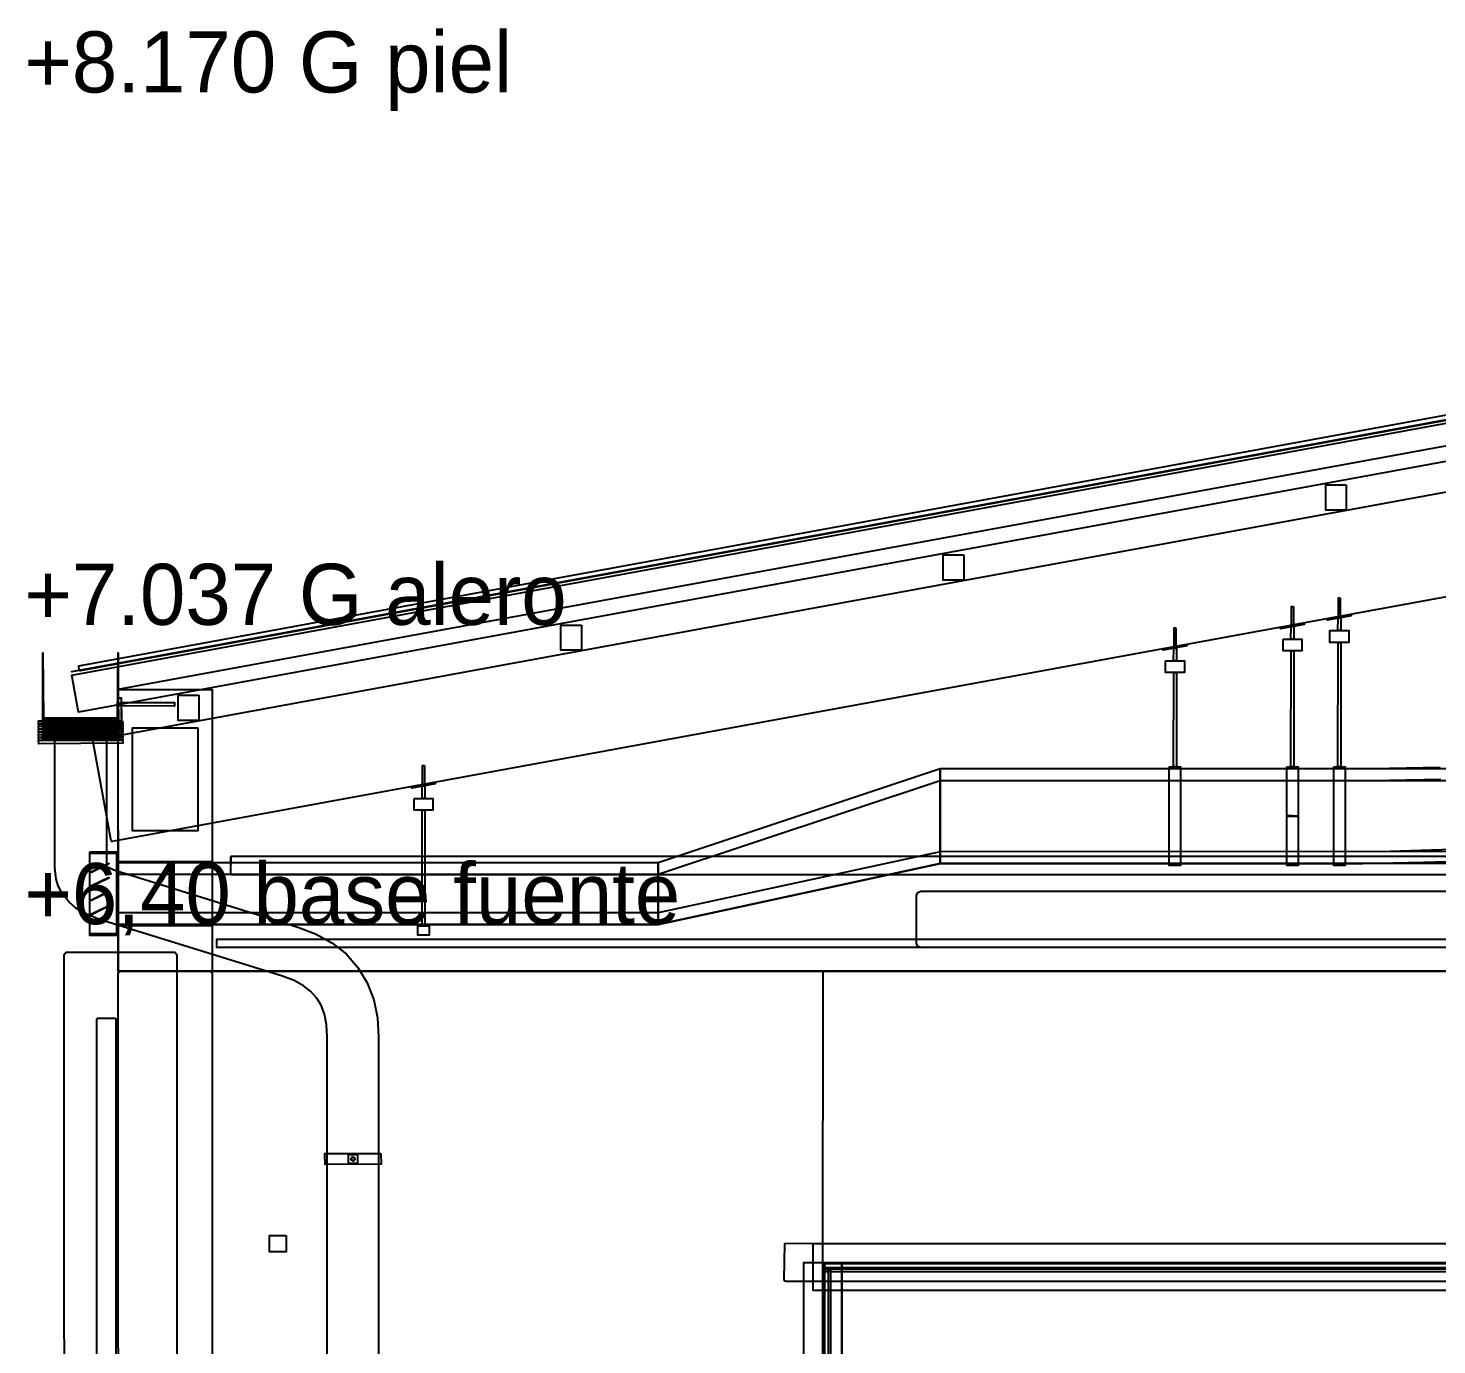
# Model space of a CAD drawing. Header units: metres. Extents: x 359.6 to 413.1, y -1 to 8.9.
# Drawn here: x 399.808 to 402.807, y 5.604 to 8.407 of the extents above; entities that cross this region are included whole.
import ezdxf

# ---------------------------------------------------------------- set-up
doc = ezdxf.new("R2010")
doc.units = ezdxf.units.M
doc.layers.add('TEXTOS', color=7, linetype='Continuous')
doc.layers.add('VISTA', color=8, linetype='Continuous')

msp = doc.modelspace()

# ---------------------------------------------------------------- linework, layer by layer
at = {"layer": 'VISTA'}
for points in [[(406.078751, 8.16954), (399.901701, 7.037082), (399.901557, 7.037868), (406.078751, 8.16954)], [(399.901557, 7.029869), (406.078607, 8.162328), (406.093033, 8.083639), (399.915983, 6.95118), (399.901557, 7.029869)], [(406.080557, 8.180869), (406.082885, 8.179262), (406.084328, 8.171393), (406.082721, 8.169065), (399.919443, 7.039131), (399.917115, 7.040738), (399.915993, 7.050103), (406.080557, 8.180869)], [(406.080557, 8.180869), (406.082885, 8.179262), (406.084328, 8.171393), (406.082721, 8.169065), (399.919443, 7.039131), (399.917115, 7.040738), (399.915993, 7.050103), (406.080557, 8.180869)], [(406.080557, 8.180869), (406.082885, 8.179262), (406.084328, 8.171393), (406.082721, 8.169065), (399.919443, 7.039131), (399.917115, 7.040738), (399.915993, 7.050103), (406.080557, 8.180869)], [(406.080557, 8.180869), (406.082885, 8.179262), (406.084328, 8.171393), (406.082721, 8.169065), (399.919443, 7.039131), (399.917115, 7.040738), (399.915993, 7.050103), (406.080557, 8.180869)], [(406.080557, 8.180869), (406.082885, 8.179262), (406.084328, 8.171393), (406.082721, 8.169065), (399.919443, 7.039131), (399.917115, 7.040738), (399.915993, 7.050103), (406.080557, 8.180869)], [(406.080557, 8.180869), (406.082885, 8.179262), (406.084328, 8.171393), (406.082721, 8.169065), (399.919443, 7.039131), (399.917115, 7.040738), (399.915993, 7.050103), (406.080557, 8.180869)], [(406.080557, 8.180869), (406.082885, 8.179262), (406.084328, 8.171393), (406.082721, 8.169065), (399.919443, 7.039131), (399.917115, 7.040738), (399.915993, 7.050103), (406.080557, 8.180869)], [(406.080557, 8.180869), (406.082885, 8.179262), (406.084328, 8.171393), (406.082721, 8.169065), (399.919443, 7.039131), (399.917115, 7.040738), (399.915993, 7.050103), (406.080557, 8.180869)], [(406.080557, 8.180869), (406.082885, 8.179262), (406.084328, 8.171393), (406.082721, 8.169065), (399.919443, 7.039131), (399.917115, 7.040738), (399.915993, 7.050103), (406.080557, 8.180869)], [(406.080557, 8.180869), (406.082885, 8.179262), (406.084328, 8.171393), (406.082721, 8.169065), (399.919443, 7.039131), (399.917115, 7.040738), (399.915993, 7.050103), (406.080557, 8.180869)], [(406.080557, 8.180869), (406.082885, 8.179262), (406.084328, 8.171393), (406.082721, 8.169065), (399.919443, 7.039131), (399.917115, 7.040738), (399.915993, 7.050103), (406.080557, 8.180869)], [(406.080557, 8.180869), (406.082885, 8.179262), (406.084328, 8.171393), (406.082721, 8.169065), (399.919443, 7.039131), (399.917115, 7.040738), (399.915993, 7.050103), (406.080557, 8.180869)], [(406.080557, 8.180869), (406.082885, 8.179262), (406.084328, 8.171393), (406.082721, 8.169065), (399.919443, 7.039131), (399.917115, 7.040738), (399.915993, 7.050103), (406.080557, 8.180869)], [(406.080557, 8.180869), (406.082885, 8.179262), (406.084328, 8.171393), (406.082721, 8.169065), (399.919443, 7.039131), (399.917115, 7.040738), (399.915993, 7.050103), (406.080557, 8.180869)], [(406.080557, 8.180869), (406.082885, 8.179262), (406.084328, 8.171393), (406.082721, 8.169065), (399.919443, 7.039131), (399.917115, 7.040738), (399.915993, 7.050103), (406.080557, 8.180869)], [(406.080557, 8.180869), (406.082885, 8.179262), (406.084328, 8.171393), (406.082721, 8.169065), (399.919443, 7.039131), (399.917115, 7.040738), (399.915993, 7.050103), (406.080557, 8.180869)], [(406.080557, 8.180869), (406.082885, 8.179262), (406.084328, 8.171393), (406.082721, 8.169065), (399.919443, 7.039131), (399.917115, 7.040738), (399.915993, 7.050103), (406.080557, 8.180869)], [(406.080557, 8.180869), (406.082885, 8.179262), (406.084328, 8.171393), (406.082721, 8.169065), (399.919443, 7.039131), (399.917115, 7.040738), (399.915993, 7.050103), (406.080557, 8.180869)], [(406.080557, 8.180869), (406.082885, 8.179262), (406.084328, 8.171393), (406.082721, 8.169065), (399.919443, 7.039131), (399.917115, 7.040738), (399.915993, 7.050103), (406.080557, 8.180869)], [(406.080557, 8.180869), (406.082885, 8.179262), (406.084328, 8.171393), (406.082721, 8.169065), (399.919443, 7.039131), (399.917115, 7.040738), (399.915993, 7.050103), (406.080557, 8.180869)], [(406.080557, 8.180869), (406.082885, 8.179262), (406.084328, 8.171393), (406.082721, 8.169065), (399.919443, 7.039131), (399.917115, 7.040738), (399.915993, 7.050103), (406.080557, 8.180869)], [(406.080557, 8.180869), (406.082885, 8.179262), (406.084328, 8.171393), (406.082721, 8.169065), (399.919443, 7.039131), (399.917115, 7.040738), (399.915993, 7.050103), (406.080557, 8.180869)], [(406.080557, 8.180869), (406.082885, 8.179262), (406.084328, 8.171393), (406.082721, 8.169065), (399.919443, 7.039131), (399.917115, 7.040738), (399.915993, 7.050103), (406.080557, 8.180869)], [(406.080557, 8.180869), (406.082885, 8.179262), (406.084328, 8.171393), (406.082721, 8.169065), (399.919443, 7.039131), (399.917115, 7.040738), (399.915993, 7.050103), (406.080557, 8.180869)], [(406.080557, 8.180869), (406.082885, 8.179262), (406.084328, 8.171393), (406.082721, 8.169065), (399.919443, 7.039131), (399.917115, 7.040738), (399.915993, 7.050103), (406.080557, 8.180869)], [(406.080557, 8.180869), (406.082885, 8.179262), (406.084328, 8.171393), (406.082721, 8.169065), (399.919443, 7.039131), (399.917115, 7.040738), (399.915993, 7.050103), (406.080557, 8.180869)], [(406.080557, 8.180869), (406.082885, 8.179262), (406.084328, 8.171393), (406.082721, 8.169065), (399.919443, 7.039131), (399.917115, 7.040738), (399.915993, 7.050103), (406.080557, 8.180869)], [(406.080557, 8.180869), (406.082885, 8.179262), (406.084328, 8.171393), (406.082721, 8.169065), (399.919443, 7.039131), (399.917115, 7.040738), (399.915993, 7.050103), (406.080557, 8.180869)], [(406.080557, 8.180869), (406.082885, 8.179262), (406.084328, 8.171393), (406.082721, 8.169065), (399.919443, 7.039131), (399.917115, 7.040738), (399.915993, 7.050103), (406.080557, 8.180869)], [(406.080557, 8.180869), (406.082885, 8.179262), (406.084328, 8.171393), (406.082721, 8.169065), (399.919443, 7.039131), (399.917115, 7.040738), (399.915993, 7.050103), (406.080557, 8.180869)], [(406.080557, 8.180869), (406.082885, 8.179262), (406.084328, 8.171393), (406.082721, 8.169065), (399.919443, 7.039131), (399.917115, 7.040738), (399.915993, 7.050103), (406.080557, 8.180869)], [(406.080557, 8.180869), (406.082885, 8.179262), (406.084328, 8.171393), (406.082721, 8.169065), (399.919443, 7.039131), (399.917115, 7.040738), (399.915993, 7.050103), (406.080557, 8.180869)], [(406.080557, 8.180869), (406.082885, 8.179262), (406.084328, 8.171393), (406.082721, 8.169065), (399.919443, 7.039131), (399.917115, 7.040738), (399.915993, 7.050103), (406.080557, 8.180869)], [(406.080557, 8.180869), (406.082885, 8.179262), (406.084328, 8.171393), (406.082721, 8.169065), (399.919443, 7.039131), (399.917115, 7.040738), (399.915993, 7.050103), (406.080557, 8.180869)], [(406.080557, 8.180869), (406.082885, 8.179262), (406.084328, 8.171393), (406.082721, 8.169065), (399.919443, 7.039131), (399.917115, 7.040738), (399.915993, 7.050103), (406.080557, 8.180869)], [(406.080557, 8.180869), (406.082885, 8.179262), (406.084328, 8.171393), (406.082721, 8.169065), (399.919443, 7.039131), (399.917115, 7.040738), (399.915993, 7.050103), (406.080557, 8.180869)], [(406.080557, 8.180869), (406.082885, 8.179262), (406.084328, 8.171393), (406.082721, 8.169065), (399.919443, 7.039131), (399.917115, 7.040738), (399.915993, 7.050103), (406.080557, 8.180869)], [(406.080557, 8.180869), (406.082885, 8.179262), (406.084328, 8.171393), (406.082721, 8.169065), (399.919443, 7.039131), (399.917115, 7.040738), (399.915993, 7.050103), (406.080557, 8.180869)], [(406.080557, 8.180869), (406.082885, 8.179262), (406.084328, 8.171393), (406.082721, 8.169065), (399.919443, 7.039131), (399.917115, 7.040738), (399.915993, 7.050103), (406.080557, 8.180869)], [(406.080557, 8.180869), (406.082885, 8.179262), (406.084328, 8.171393), (406.082721, 8.169065), (399.919443, 7.039131), (399.917115, 7.040738), (399.915993, 7.050103), (406.080557, 8.180869)], [(406.080557, 8.180869), (406.082885, 8.179262), (406.084328, 8.171393), (406.082721, 8.169065), (399.919443, 7.039131), (399.917115, 7.040738), (399.915993, 7.050103), (406.080557, 8.180869)], [(406.080557, 8.180869), (406.082885, 8.179262), (406.084328, 8.171393), (406.082721, 8.169065), (399.919443, 7.039131), (399.917115, 7.040738), (399.915993, 7.050103), (406.080557, 8.180869)], [(406.080557, 8.180869), (406.082885, 8.179262), (406.084328, 8.171393), (406.082721, 8.169065), (399.919443, 7.039131), (399.917115, 7.040738), (399.915993, 7.050103), (406.080557, 8.180869)], [(406.080557, 8.180869), (406.082885, 8.179262), (406.084328, 8.171393), (406.082721, 8.169065), (399.919443, 7.039131), (399.917115, 7.040738), (399.915993, 7.050103), (406.080557, 8.180869)], [(406.080557, 8.180869), (406.082885, 8.179262), (406.084328, 8.171393), (406.082721, 8.169065), (399.919443, 7.039131), (399.917115, 7.040738), (399.915993, 7.050103), (406.080557, 8.180869)], [(406, 7.5), (412, 6.4), (400, 6.4), (400, 7), (406, 8.1), (406, 7.5)], [(406, 7.5), (412, 6.4), (400, 6.4), (400, 7), (406, 8.1), (406, 7.5)], [(406.012623, 8.004148), (406.014951, 8.002542), (406.053902, 7.790082), (406.052295, 7.787754), (399.987377, 6.675853), (399.985049, 6.677459), (399.946419, 6.891415), (406.012623, 8.004148)], [(406.012623, 8.004148), (406.014951, 8.002542), (406.053902, 7.790082), (406.052295, 7.787754), (399.987377, 6.675853), (399.985049, 6.677459), (399.946419, 6.891415), (406.012623, 8.004148)], [(406.012623, 8.004148), (406.014951, 8.002542), (406.053902, 7.790082), (406.052295, 7.787754), (399.987377, 6.675853), (399.985049, 6.677459), (399.946419, 6.891415), (406.012623, 8.004148)], [(406.012623, 8.004148), (406.014951, 8.002542), (406.053902, 7.790082), (406.052295, 7.787754), (399.987377, 6.675853), (399.985049, 6.677459), (399.946419, 6.891415), (406.012623, 8.004148)], [(406.012623, 8.004148), (406.014951, 8.002542), (406.053902, 7.790082), (406.052295, 7.787754), (399.987377, 6.675853), (399.985049, 6.677459), (399.946419, 6.891415), (406.012623, 8.004148)], [(406.012623, 8.004148), (406.014951, 8.002542), (406.053902, 7.790082), (406.052295, 7.787754), (399.987377, 6.675853), (399.985049, 6.677459), (399.946419, 6.891415), (406.012623, 8.004148)], [(406.012623, 8.004148), (406.014951, 8.002542), (406.053902, 7.790082), (406.052295, 7.787754), (399.987377, 6.675853), (399.985049, 6.677459), (399.946419, 6.891415), (406.012623, 8.004148)], [(406.012623, 8.004148), (406.014951, 8.002542), (406.053902, 7.790082), (406.052295, 7.787754), (399.987377, 6.675853), (399.985049, 6.677459), (399.946419, 6.891415), (406.012623, 8.004148)], [(406.012623, 8.004148), (406.014951, 8.002542), (406.053902, 7.790082), (406.052295, 7.787754), (399.987377, 6.675853), (399.985049, 6.677459), (399.946419, 6.891415), (406.012623, 8.004148)], [(406.012623, 8.004148), (406.014951, 8.002542), (406.053902, 7.790082), (406.052295, 7.787754), (399.987377, 6.675853), (399.985049, 6.677459), (399.946419, 6.891415), (406.012623, 8.004148)], [(406.012623, 8.004148), (406.014951, 8.002542), (406.053902, 7.790082), (406.052295, 7.787754), (399.987377, 6.675853), (399.985049, 6.677459), (399.946419, 6.891415), (406.012623, 8.004148)], [(402.614771, 7.435271), (402.614771, 7.381443), (402.570943, 7.381443), (402.570943, 7.435271), (402.614771, 7.435271)], [(401.800486, 7.285985), (401.800486, 7.232157), (401.756657, 7.232157), (401.756657, 7.285985), (401.800486, 7.285985)], [(402.502, 7.1765), (402.502, 7.133501), (402.498, 7.133501), (402.498337, 7.1765), (402.502, 7.1765)], [(402.502, 7.1765), (402.502, 7.133501), (402.498, 7.133501), (402.498337, 7.1765), (402.502, 7.1765)], [(402.502, 7.1765), (402.502, 7.133501), (402.498, 7.133501), (402.498337, 7.1765), (402.502, 7.1765)], [(402.502, 7.1765), (402.502, 7.133501), (402.498, 7.133501), (402.498337, 7.1765), (402.502, 7.1765)], [(402.602, 7.194833), (402.602, 7.151834), (402.598, 7.151834), (402.598337, 7.194833), (402.602, 7.194833)], [(402.602, 7.194833), (402.602, 7.151834), (402.598, 7.151834), (402.598337, 7.194833), (402.602, 7.194833)], [(402.602, 7.194833), (402.602, 7.151834), (402.598, 7.151834), (402.598337, 7.194833), (402.602, 7.194833)], [(402.602, 7.194833), (402.602, 7.151834), (402.598, 7.151834), (402.598337, 7.194833), (402.602, 7.194833)], [(402.501556, 7.136786), (402.525, 7.141084), (402.525, 7.138084), (402.475, 7.128917), (402.475, 7.131917), (402.501556, 7.136786)], [(402.501556, 7.136786), (402.525, 7.141084), (402.525, 7.138084), (402.475, 7.128917), (402.475, 7.131917), (402.501556, 7.136786)], [(402.598778, 7.15461), (402.625, 7.159417), (402.625, 7.156417), (402.575, 7.147251), (402.575, 7.15025), (402.598778, 7.15461)], [(402.598778, 7.15461), (402.625, 7.159417), (402.625, 7.156417), (402.575, 7.147251), (402.575, 7.15025), (402.598778, 7.15461)], [(402.603, 7.151834), (402.603, 7.124833), (402.597, 7.124833), (402.597506, 7.151834), (402.603, 7.151834)], [(402.603, 7.151834), (402.603, 7.124833), (402.597, 7.124833), (402.597506, 7.151834), (402.603, 7.151834)], [(400.9862, 7.1367), (400.9862, 7.082871), (400.942371, 7.082871), (400.942371, 7.1367), (400.9862, 7.1367)], [(402.252, 7.130667), (402.252, 7.087667), (402.248, 7.087667), (402.248337, 7.130667), (402.252, 7.130667)], [(402.252, 7.130667), (402.252, 7.087667), (402.248, 7.087667), (402.248337, 7.130667), (402.252, 7.130667)], [(402.252, 7.130667), (402.252, 7.087667), (402.248, 7.087667), (402.248337, 7.130667), (402.252, 7.130667)], [(402.252, 7.130667), (402.252, 7.087667), (402.248, 7.087667), (402.248337, 7.130667), (402.252, 7.130667)], [(402.503, 7.133501), (402.503, 7.1065), (402.497, 7.1065), (402.497506, 7.133501), (402.503, 7.133501)], [(402.503, 7.133501), (402.503, 7.1065), (402.497, 7.1065), (402.497506, 7.133501), (402.503, 7.133501)], [(402.58, 7.124833), (402.62, 7.124833), (402.62, 7.099833), (402.58, 7.099833), (402.58, 7.124833)], [(402.249085, 7.090499), (402.275, 7.09525), (402.275, 7.09225), (402.225, 7.083084), (402.225, 7.086083), (402.249085, 7.090499)], [(402.249085, 7.090499), (402.275, 7.09525), (402.275, 7.09225), (402.225, 7.083084), (402.225, 7.086083), (402.249085, 7.090499)], [(402.253, 7.087667), (402.253, 7.060667), (402.247, 7.060667), (402.247506, 7.087667), (402.253, 7.087667)], [(402.253, 7.087667), (402.253, 7.060667), (402.247, 7.060667), (402.247506, 7.087667), (402.253, 7.087667)], [(402.48, 7.1065), (402.52, 7.1065), (402.52, 7.081501), (402.48, 7.081501), (402.48, 7.1065)], [(402.503, 7.081501), (402.503, 6.835), (402.497, 6.835), (402.497506, 7.081501), (402.503, 7.081501)], [(402.603, 7.099833), (402.603, 6.835), (402.597, 6.835), (402.597506, 7.099833), (402.603, 7.099833)], [(399.84, 6.895), (399.84, 7.077625), (399.8412, 6.938825), (399.9988, 6.938825), (400, 7.077625), (400, 6.895), (399.84, 6.895)], [(402.23, 7.060667), (402.27, 7.060667), (402.27, 7.035667), (402.23, 7.035667), (402.23, 7.060667)], [(402.253, 7.035667), (402.253, 6.835), (402.247, 6.835), (402.247506, 7.035667), (402.253, 7.035667)], [(400, 6.999486), (400.2, 6.999757), (400.2, 6.402), (400.198, 6.4), (400.000586, 6.400586), (400, 6.999486)], [(400.001, 6.9815), (400.0065, 6.982), (400.007, 6.8925), (400.0015, 6.892147), (400.001, 6.9815)], [(400.001, 6.9815), (400.0065, 6.982), (400.007, 6.8985), (400.0015, 6.898147), (400.001, 6.9815)], [(400.001, 6.9815), (400.0065, 6.982), (400.007, 6.910501), (400.0015, 6.910147), (400.001, 6.9815)], [(400.001, 6.9815), (400.0065, 6.982), (400.007, 6.916501), (400.0015, 6.916147), (400.001, 6.9815)], [(400.001, 6.9815), (400.0065, 6.982), (400.007, 6.922501), (400.0015, 6.922147), (400.001, 6.9815)], [(400.001, 6.9815), (400.0065, 6.982), (400.007, 6.9285), (400.0015, 6.928146), (400.001, 6.9815)], [(400.001, 6.9815), (400.0065, 6.982), (400.007, 6.93325), (400.0015, 6.932897), (400.001, 6.9815)], [(400.001, 6.9815), (400.0065, 6.981999), (400.007, 6.9045), (400.0015, 6.904147), (400.001, 6.9815)], [(400.004, 6.972), (400.12, 6.972), (400.12, 6.964), (400.004, 6.964536), (400.004, 6.972)], [(400.004, 6.972), (400.12, 6.972), (400.12, 6.964), (400.004, 6.964536), (400.004, 6.972)], [(400.004, 6.972), (400.12, 6.972), (400.12, 6.964), (400.004, 6.964536), (400.004, 6.972)], [(400.004, 6.972), (400.12, 6.972), (400.12, 6.964), (400.004, 6.964536), (400.004, 6.972)], [(400.004, 6.972), (400.12, 6.972), (400.12, 6.964), (400.004, 6.964536), (400.004, 6.972)], [(400.004, 6.972), (400.12, 6.972), (400.12, 6.964), (400.004, 6.964536), (400.004, 6.972)], [(400.004, 6.972), (400.12, 6.972), (400.12, 6.964), (400.004, 6.964536), (400.004, 6.972)], [(400.004, 6.972), (400.12, 6.972), (400.12, 6.964), (400.004, 6.964536), (400.004, 6.972)], [(400.171914, 6.987414), (400.171914, 6.933586), (400.128086, 6.933586), (400.128086, 6.987414), (400.171914, 6.987414)], [(401.75, 6.806), (403.299983, 6.806), (403.528973, 6.81187), (403.700097, 6.823975), (403.870715, 6.842682), (404.683209, 6.965932), (404.712023, 6.958924), (404.724854, 6.951352), (404.744918, 6.929517), (404.755099, 6.901666), (404.753847, 6.872038), (404.741352, 6.845146), (404.719517, 6.825081), (404.691666, 6.8149), (403.948885, 6.699902), (403.831436, 6.684728), (403.654814, 6.667656), (403.477664, 6.657413), (403.359278, 6.654379), (401.75, 6.654), (401.75, 6.806)], [(400.009, 6.93275), (400.01, 6.92575), (399.831, 6.92475), (399.830293, 6.932457), (400.009, 6.93275)], [(400.009, 6.928), (400.01, 6.921), (399.831, 6.92), (399.830293, 6.927707), (400.009, 6.928)], [(399.84, 6.9355), (400, 6.9355), (400, 6.93275), (399.84, 6.93275), (399.84, 6.9355)], [(399.84, 6.932), (400, 6.932), (400, 6.928), (399.84, 6.928), (399.84, 6.932)], [(400.009, 6.922), (400.01, 6.915), (399.831, 6.914), (399.830293, 6.921707), (400.009, 6.922)], [(400.009, 6.916), (400.01, 6.909), (399.831, 6.908), (399.830293, 6.915707), (400.009, 6.916)], [(400.009, 6.91), (400.01, 6.903), (399.831, 6.902), (399.830293, 6.909707), (400.009, 6.91)], [(400.009, 6.904), (400.01, 6.897), (399.831, 6.896), (399.830293, 6.903707), (400.009, 6.904)], [(400.009, 6.898), (400.01, 6.891), (399.831, 6.89), (399.830293, 6.897707), (400.009, 6.898)], [(399.84, 6.926), (400, 6.926), (400, 6.922), (399.84, 6.922), (399.84, 6.926)], [(399.84, 6.92), (400, 6.92), (400, 6.916), (399.84, 6.916), (399.84, 6.92)], [(399.84, 6.914), (400, 6.914), (400, 6.91), (399.84, 6.91), (399.84, 6.914)], [(399.84, 6.908), (400, 6.908), (400, 6.904), (399.84, 6.904), (399.84, 6.908)], [(399.84, 6.902), (400, 6.902), (400, 6.898), (399.84, 6.898), (399.84, 6.902)], [(400.169414, 6.917747), (400.169414, 6.698919), (400.030586, 6.698919), (400.030586, 6.917747), (400.169414, 6.917747)], [(400.009, 6.892), (400.01, 6.885), (399.831, 6.884), (399.830293, 6.891707), (400.009, 6.892)], [(399.84, 6.8964), (400, 6.8964), (400, 6.892), (399.84, 6.892), (399.84, 6.8964)], [(400.652, 6.837334), (400.652, 6.794334), (400.648, 6.794334), (400.648337, 6.837334), (400.652, 6.837334)], [(400.652, 6.837334), (400.652, 6.794334), (400.648, 6.794334), (400.648337, 6.837334), (400.652, 6.837334)], [(400.652, 6.837334), (400.652, 6.794334), (400.648, 6.794334), (400.648337, 6.837334), (400.652, 6.837334)], [(400.652, 6.837334), (400.652, 6.794334), (400.648, 6.794334), (400.648337, 6.837334), (400.652, 6.837334)], [(400.652, 6.837334), (400.652, 6.794334), (400.648, 6.794334), (400.648337, 6.837334), (400.652, 6.837334)], [(400.652, 6.837334), (400.652, 6.794334), (400.648, 6.794334), (400.648337, 6.837334), (400.652, 6.837334)], [(400.652, 6.837334), (400.652, 6.794334), (400.648, 6.794334), (400.648337, 6.837334), (400.652, 6.837334)], [(400.652, 6.837334), (400.652, 6.794334), (400.648, 6.794334), (400.648337, 6.837334), (400.652, 6.837334)], [(401.15, 6.6315), (401.75, 6.8315), (401.75, 6.6285), (401.15, 6.4985), (401.15, 6.6315)], [(401.15, 6.6315), (401.75, 6.8315), (401.75, 6.6285), (401.15, 6.4985), (401.15, 6.6315)], [(401.15, 6.631), (401.75, 6.831), (401.75, 6.629), (401.15, 6.499), (401.15, 6.631)], [(401.15, 6.631), (401.75, 6.831), (401.75, 6.629), (401.15, 6.499), (401.15, 6.631)], [(402.238, 6.834998), (402.262, 6.834998), (402.262, 6.625002), (402.238, 6.625002), (402.238, 6.834998)], [(402.238, 6.832998), (402.262, 6.832998), (402.262, 6.627002), (402.238, 6.627002), (402.238, 6.832998)], [(402.488, 6.834998), (402.512, 6.834998), (402.512, 6.73), (402.488, 6.73), (402.488, 6.834998)], [(402.488, 6.832998), (402.512, 6.832998), (402.512, 6.73), (402.488, 6.731498), (402.488, 6.832998)], [(402.588, 6.834998), (402.612, 6.834998), (402.612, 6.625002), (402.588, 6.625002), (402.588, 6.834998)], [(402.588, 6.832998), (402.612, 6.832998), (402.612, 6.627002), (402.588, 6.627002), (402.588, 6.832998)], [(400.649085, 6.797166), (400.675, 6.801917), (400.675, 6.798917), (400.625, 6.789751), (400.625, 6.79275), (400.649085, 6.797166)], [(400.649085, 6.797166), (400.675, 6.801917), (400.675, 6.798917), (400.625, 6.789751), (400.625, 6.79275), (400.649085, 6.797166)], [(400.649085, 6.797166), (400.675, 6.801917), (400.675, 6.798917), (400.625, 6.789751), (400.625, 6.79275), (400.649085, 6.797166)], [(400.649085, 6.797166), (400.675, 6.801917), (400.675, 6.798917), (400.625, 6.789751), (400.625, 6.79275), (400.649085, 6.797166)], [(400.653, 6.794334), (400.653, 6.767334), (400.647, 6.767334), (400.647506, 6.794334), (400.653, 6.794334)], [(400.653, 6.794334), (400.653, 6.767334), (400.647, 6.767334), (400.647506, 6.794334), (400.653, 6.794334)], [(400.653, 6.794334), (400.653, 6.767334), (400.647, 6.767334), (400.647506, 6.794334), (400.653, 6.794334)], [(400.653, 6.794334), (400.653, 6.767334), (400.647, 6.767334), (400.647506, 6.794334), (400.653, 6.794334)], [(401.15, 6.606), (401.75, 6.806), (401.75, 6.654), (401.15, 6.524), (401.15, 6.606)], [(401.15, 6.606), (401.75, 6.806), (401.75, 6.654), (401.15, 6.524), (401.15, 6.606)], [(400.63, 6.767334), (400.67, 6.767334), (400.67, 6.742334), (400.63, 6.742334), (400.63, 6.767334)], [(400.63, 6.767334), (400.67, 6.767334), (400.67, 6.742334), (400.63, 6.742334), (400.63, 6.767334)], [(400.653, 6.742334), (400.653, 6.4965), (400.647, 6.4965), (400.647506, 6.742334), (400.653, 6.742334)], [(400.653, 6.742334), (400.653, 6.4965), (400.647, 6.4965), (400.647506, 6.742334), (400.653, 6.742334)], [(400.653, 6.742334), (400.653, 6.4965), (400.647, 6.4965), (400.647506, 6.742334), (400.653, 6.742334)], [(400.653, 6.742334), (400.653, 6.4965), (400.647, 6.4965), (400.647506, 6.742334), (400.653, 6.742334)], [(402.488, 6.729998), (402.512, 6.729998), (402.512, 6.624998), (402.488, 6.624998), (402.488, 6.729998)], [(402.488, 6.729998), (402.512, 6.729998), (402.512, 6.626998), (402.488, 6.626998), (402.488, 6.729998)], [(399.94, 6.654), (399.997, 6.654), (399.997, 6.651), (399.94, 6.651), (399.94, 6.654)], [(399.94, 6.654), (399.997, 6.654), (399.997, 6.651), (399.94, 6.651), (399.94, 6.654)], [(399.94, 6.651), (399.997, 6.651), (399.997, 6.479), (399.94, 6.479), (399.94, 6.651)], [(399.94, 6.651), (399.997, 6.651), (399.997, 6.479), (399.94, 6.479), (399.94, 6.651)], [(399.94, 6.651), (399.997, 6.651), (399.997, 6.479), (399.94, 6.479), (399.94, 6.651)], [(399.94, 6.651), (399.997, 6.651), (399.997, 6.479), (399.94, 6.479), (399.94, 6.651)], [(399.98, 6.63), (399.98, 6.628), (399.943, 6.61), (399.943, 6.612), (399.98, 6.63)], [(399.98, 6.63), (399.98, 6.628), (399.943, 6.61), (399.943, 6.612), (399.98, 6.63)], [(399.997, 6.654), (400, 6.654), (400, 6.476), (399.997, 6.476), (399.997, 6.654)], [(399.997, 6.654), (400, 6.654), (400, 6.644), (399.997, 6.644), (399.997, 6.654)], [(399.997, 6.654), (400, 6.654), (400, 6.476), (399.997, 6.476), (399.997, 6.654)], [(399.997, 6.654), (400, 6.654), (400, 6.476), (399.997, 6.476), (399.997, 6.654)], [(399.997, 6.654), (400, 6.654), (400, 6.644), (399.997, 6.644), (399.997, 6.654)], [(399.997, 6.654), (400, 6.654), (400, 6.476), (399.997, 6.476), (399.997, 6.654)], [(400, 6.4965), (400, 6.6335), (400.2, 6.6335), (400.2, 6.4965), (400, 6.4965)], [(400.2, 6.6335), (400.2, 6.6315), (400, 6.6315), (400.001999, 6.6335), (400.2, 6.6335)], [(400, 6.6335), (400.2, 6.6335), (400.2, 6.4965), (400.000845, 6.4965), (400, 6.6335)], [(400, 6.4965), (400, 6.6335), (400.2, 6.6335), (400.2, 6.4965), (400, 6.4965)], [(400.2, 6.6335), (400.2, 6.6315), (400, 6.6315), (400.002, 6.633499), (400.2, 6.6335)], [(400, 6.4965), (400, 6.6335), (400.2, 6.6335), (400.2, 6.4965), (400, 6.4965)], [(400, 6.6315), (401.15, 6.6315), (401.15, 6.4985), (400, 6.4985), (400, 6.6315)], [(400, 6.6315), (401.15, 6.6315), (401.15, 6.4985), (400, 6.4985), (400, 6.6315)], [(400, 6.631), (401.15, 6.631), (401.15, 6.499), (400, 6.499), (400, 6.631)], [(400, 6.631), (401.15, 6.631), (401.15, 6.499), (400, 6.499), (400, 6.631)], [(400.242, 6.645), (405.758, 6.645), (405.76, 6.643), (405.76, 6.607), (405.758, 6.605), (400.242, 6.605), (400.24, 6.607), (400.24, 6.643), (400.242, 6.645)], [(400.242, 6.645), (405.758, 6.645), (405.76, 6.643), (405.76, 6.607), (405.758, 6.605), (400.242, 6.605), (400.24, 6.607), (400.24, 6.643), (400.242, 6.645)], [(400.242, 6.645), (405.758, 6.645), (405.76, 6.643), (405.76, 6.607), (405.758, 6.605), (400.242, 6.605), (400.24, 6.607), (400.24, 6.643), (400.242, 6.645)], [(400.242, 6.645), (405.758, 6.645), (405.76, 6.643), (405.76, 6.607), (405.758, 6.605), (400.242, 6.605), (400.24, 6.607), (400.24, 6.643), (400.242, 6.645)], [(400.242, 6.645), (405.758, 6.645), (405.76, 6.643), (405.76, 6.607), (405.758, 6.605), (400.242, 6.605), (400.24, 6.607), (400.24, 6.643), (400.242, 6.645)], [(400.242, 6.645), (405.758, 6.645), (405.76, 6.643), (405.76, 6.607), (405.758, 6.605), (400.242, 6.605), (400.24, 6.607), (400.24, 6.643), (400.242, 6.645)], [(400.242, 6.645), (405.758, 6.645), (405.76, 6.643), (405.76, 6.607), (405.758, 6.605), (400.242, 6.605), (400.24, 6.607), (400.24, 6.643), (400.242, 6.645)], [(400.242, 6.645), (404.418, 6.645), (404.42, 6.643), (404.42, 6.607), (404.418, 6.605), (400.242, 6.605), (400.24, 6.607), (400.24, 6.643), (400.242, 6.645)], [(400.242, 6.645), (404.418, 6.645), (404.42, 6.643), (404.42, 6.607), (404.418, 6.605), (400.242, 6.605), (400.24, 6.607), (400.24, 6.643), (400.242, 6.645)], [(400.242, 6.645), (404.418, 6.645), (404.42, 6.643), (404.42, 6.607), (404.418, 6.605), (400.242, 6.605), (400.24, 6.607), (400.24, 6.643), (400.242, 6.645)], [(400.242, 6.645), (405.758, 6.645), (405.76, 6.643), (405.76, 6.607), (405.758, 6.605), (400.242, 6.605), (400.24, 6.607), (400.24, 6.643), (400.242, 6.645)], [(400.242, 6.645), (405.758, 6.645), (405.76, 6.643), (405.76, 6.607), (405.758, 6.605), (400.242, 6.605), (400.24, 6.607), (400.24, 6.643), (400.242, 6.645)], [(404.918304, 6.645), (404.92, 6.643), (404.92, 6.607), (404.918304, 6.605), (400.241696, 6.605), (400.24, 6.607), (400.240497, 6.644414), (404.918304, 6.645)], [(399.98, 6.6), (399.98, 6.598), (399.943, 6.58), (399.943, 6.582), (399.98, 6.6)], [(399.98, 6.6), (399.98, 6.598), (399.943, 6.58), (399.943, 6.582), (399.98, 6.6)], [(400, 6.606), (401.15, 6.606), (401.15, 6.524), (400, 6.524), (400, 6.606)], [(400, 6.606), (401.15, 6.606), (401.15, 6.524), (400, 6.524), (400, 6.606)], [(399.98, 6.57), (399.98, 6.568), (399.943, 6.55), (399.943, 6.552), (399.98, 6.57)], [(399.98, 6.57), (399.98, 6.568), (399.943, 6.55), (399.943, 6.552), (399.98, 6.57)], [(401.7, 6.459), (401.7, 6.561), (401.702636, 6.567364), (401.709, 6.57), (404.291, 6.57), (404.297364, 6.567364), (404.3, 6.561), (404.3, 6.459), (404.297364, 6.452636), (404.291, 6.45), (401.709, 6.45), (401.702636, 6.452636), (401.7, 6.459)], [(401.7, 6.459), (401.7, 6.561), (401.702636, 6.567364), (401.709, 6.57), (404.291, 6.57), (404.297364, 6.567364), (404.3, 6.561), (404.3, 6.459), (404.297364, 6.452636), (404.291, 6.45), (401.709, 6.45), (401.702636, 6.452636), (401.7, 6.459)], [(401.7, 6.459), (401.7, 6.561), (401.702636, 6.567364), (401.709, 6.57), (404.291, 6.57), (404.297364, 6.567364), (404.3, 6.561), (404.3, 6.459), (404.297364, 6.452636), (404.291, 6.45), (401.709, 6.45), (401.702636, 6.452636), (401.7, 6.459)], [(401.7, 6.459), (401.7, 6.561), (401.702636, 6.567364), (401.709, 6.57), (404.291, 6.57), (404.297364, 6.567364), (404.3, 6.561), (404.3, 6.459), (404.297364, 6.452636), (404.291, 6.45), (401.709, 6.45), (401.702636, 6.452636), (401.7, 6.459)], [(401.7, 6.459), (401.7, 6.561), (401.702636, 6.567364), (401.709, 6.57), (404.291, 6.57), (404.297364, 6.567364), (404.3, 6.561), (404.3, 6.459), (404.297364, 6.452636), (404.291, 6.45), (401.709, 6.45), (401.702636, 6.452636), (401.7, 6.459)], [(399.98, 6.54), (399.98, 6.538), (399.943, 6.52), (399.943, 6.522), (399.98, 6.54)], [(399.98, 6.54), (399.98, 6.538), (399.943, 6.52), (399.943, 6.522), (399.98, 6.54)], [(399.94, 6.479), (399.997, 6.479), (399.997, 6.476), (399.94, 6.476), (399.94, 6.479)], [(399.94, 6.479), (399.997, 6.479), (399.997, 6.476), (399.94, 6.476), (399.94, 6.479)], [(399.997, 6.486), (400, 6.486), (400, 6.476), (399.997, 6.476), (399.997, 6.486)], [(399.997, 6.486), (400, 6.486), (400, 6.476), (399.997, 6.476), (399.997, 6.486)], [(400, 6.4985), (400.2, 6.4985), (400.2, 6.4965), (400.002, 6.4965), (400, 6.4985)], [(400, 6.4985), (400.2, 6.4985), (400.2, 6.4965), (400.002, 6.4965), (400, 6.4985)], [(400.638, 6.4985), (400.662, 6.4985), (400.662, 6.4965), (400.638, 6.4965), (400.638, 6.4985)], [(400.638, 6.4985), (400.662, 6.4985), (400.662, 6.4965), (400.638, 6.4965), (400.638, 6.4985)], [(400.638, 6.4965), (400.662, 6.4965), (400.662, 6.4765), (400.638, 6.4765), (400.638, 6.4965)], [(400.638, 6.4965), (400.662, 6.4965), (400.662, 6.4765), (400.638, 6.4765), (400.638, 6.4965)], [(405.79, 6.468), (405.79, 6.45), (400.21, 6.45), (400.21, 6.468), (405.79, 6.468)], [(399.885, 6.4355), (399.8895, 6.44), (400.1205, 6.44), (400.125, 6.4355), (400.125, 3.1645), (400.1205, 3.16), (399.886318, 3.161318), (399.885, 6.4355)], [(400, 6.3955), (400.0045, 6.4), (400.1955, 6.4), (400.2, 6.3955), (400.2, 3.2045), (400.1955, 3.2), (400.001318, 3.201318), (400, 6.3955)], [(400, 6.3955), (400.001895, 6.399169), (405.9955, 6.4), (405.999169, 6.398106), (406, 3.2045), (405.998105, 3.200831), (400.001318, 3.201318), (400, 6.3955)], [(401.5045, 6.4), (404.4955, 6.4), (404.5, 6.3955), (404.5, 5.7645), (404.4955, 5.76), (401.5045, 5.76), (401.5, 5.7645), (401.500831, 6.398105), (401.5045, 6.4)], [(399.955, 6.2983), (399.9567, 6.3), (399.9933, 6.3), (399.995, 6.2983), (399.995, 3.3017), (399.9933, 3.3), (399.955848, 3.300501), (399.955, 6.2983)], [(400.559, 6.012), (400.56, 5.989), (400.441, 5.988), (400.440293, 6.011707), (400.559, 6.012)], [(400.559, 6.012), (400.56, 5.989), (400.441, 5.988), (400.440293, 6.011707), (400.559, 6.012)], [(400.509707, 6.009707), (400.509707, 5.990293), (400.490293, 5.990293), (400.490293, 6.009707), (400.509707, 6.009707)], [(400.50483, 6.001294), (400.501294, 5.995171), (400.49517, 5.998706), (400.498706, 6.004829), (400.50483, 6.001294)], [(400.3575, 5.8375), (400.3575, 5.8025), (400.3225, 5.8025), (400.3225, 5.8375), (400.3575, 5.8375)], [(404.578, 5.821), (404.580829, 5.819829), (404.582, 5.817), (404.582, 5.743), (404.580829, 5.740172), (404.578, 5.739), (401.422, 5.739), (401.419172, 5.740172), (401.418, 5.743), (401.419172, 5.819829), (404.578, 5.821)], [(401.419691, 5.81931), (401.420205, 5.819528), (401.419472, 5.819528), (401.419691, 5.81931)], [(404.52, 5.82), (404.52, 5.72), (401.48, 5.72), (401.48, 5.82), (404.52, 5.82)], [(401.460172, 5.778829), (401.463, 5.78), (401.537, 5.78), (401.541, 5.776), (401.541, 4.064), (401.537, 4.06), (401.463, 4.06), (401.460172, 4.061172), (401.459, 4.064), (401.460172, 5.778829)], [(401.54, 5.78), (401.54, 4.02), (401.46, 4.02), (401.46, 5.78), (401.54, 5.78)], [(401.460691, 5.778309), (401.461205, 5.778528), (401.460472, 5.778528), (401.460691, 5.778309)], [(404.5, 5.78), (404.5, 5.768), (401.5, 5.768), (401.5, 5.78), (404.5, 5.78)], [(404.5, 5.78), (404.5, 4.06), (401.5, 4.06), (401.5, 5.78), (404.5, 5.78)], [(404.5, 5.78), (404.5, 5.768), (401.5, 5.768), (401.5, 5.78), (404.5, 5.78)], [(401.512, 5.768), (401.512, 4.072), (401.5, 4.072), (401.5, 5.768), (401.512, 5.768)], [(401.512, 5.768), (401.512, 4.072), (401.5, 4.072), (401.5, 5.768), (401.512, 5.768)], [(404.4955, 5.77742), (404.4955, 5.76542), (401.5045, 5.76542), (401.5045, 5.77742), (404.4955, 5.77742)], [(404.4955, 5.77742), (404.4955, 4.06258), (401.5045, 4.06258), (401.5045, 5.77742), (404.4955, 5.77742)], [(404.4955, 5.77742), (404.4955, 5.76542), (401.5045, 5.76542), (401.5045, 5.77742), (404.4955, 5.77742)], [(401.5165, 5.76542), (401.5165, 4.07458), (401.5045, 4.07458), (401.5045, 5.76542), (401.5165, 5.76542)], [(401.5165, 5.76542), (401.5165, 4.07458), (401.5045, 4.07458), (401.5045, 5.76542), (401.5165, 5.76542)], [(401.419691, 5.740691), (401.419472, 5.741206), (401.419472, 5.740472), (401.419691, 5.740691)]]:
    msp.add_lwpolyline(points, close=True, dxfattribs=at)
for points in [[(400.44619, 0.277585), (400.445348, 6.259981), (400.443696, 6.286365), (400.439096, 6.308619), (400.431968, 6.327197), (400.422464, 6.342879), (400.410252, 6.356548), (400.394595, 6.368799), (400.374701, 6.37973), (400.349775, 6.389154), (399.960402, 6.509994), (399.924952, 6.524777), (399.909205, 6.534835), (399.895652, 6.546624), (399.880371, 6.566463), (399.872557, 6.581233), (399.868219, 6.595973), (399.865001, 6.620599), (399.865, 6.897), (399.865, 6.897), (399.975, 6.897), (399.974999, 6.622995), (399.9931, 6.614781), (400.382807, 6.493838), (400.420557, 6.479436), (400.454983, 6.460385), (400.485288, 6.436496), (400.510682, 6.407869), (400.530427, 6.375099), (400.544191, 6.339069), (400.552125, 6.300558), (400.554652, 6.260019), (400.55531, 0.283766)], [(402.876122, 6.633406), (402.650033, 6.628504), (401.75, 6.628504), (401.75, 6.831496), (401.75, 6.831496), (402.706466, 6.83179), (402.814822, 6.834137)], [(402.876099, 6.633905), (402.708708, 6.62931), (401.75, 6.629004), (401.75, 6.830996), (401.75, 6.830996), (402.706472, 6.83129), (402.814839, 6.833638)], [(403.359604, 6.628881), (401.75, 6.6285), (401.75, 6.8315), (401.75, 6.8315), (403.299977, 6.8315)], [(403.359598, 6.629381), (401.75, 6.629), (401.75, 6.831), (401.75, 6.831), (403.299977, 6.831)], [(402.927483, 6.661625), (402.708431, 6.654307), (401.75, 6.654003), (401.75, 6.805997), (401.75, 6.805997), (402.706748, 6.806293), (402.815697, 6.808653)]]:
    msp.add_lwpolyline(points, dxfattribs=at)

# ---------------------------------------------------------------- texts
at = {"layer": 'TEXTOS'}
for s, p in [('+8.170 G piel', (399.8, 8.270327)), ('+7.037 G alero', (399.8, 7.137082)), ('+6,40 base fuente', (399.8, 6.5))]:
    msp.add_text(s, height=0.13, dxfattribs=at).set_placement(p)

doc.saveas('drawing.dxf')
